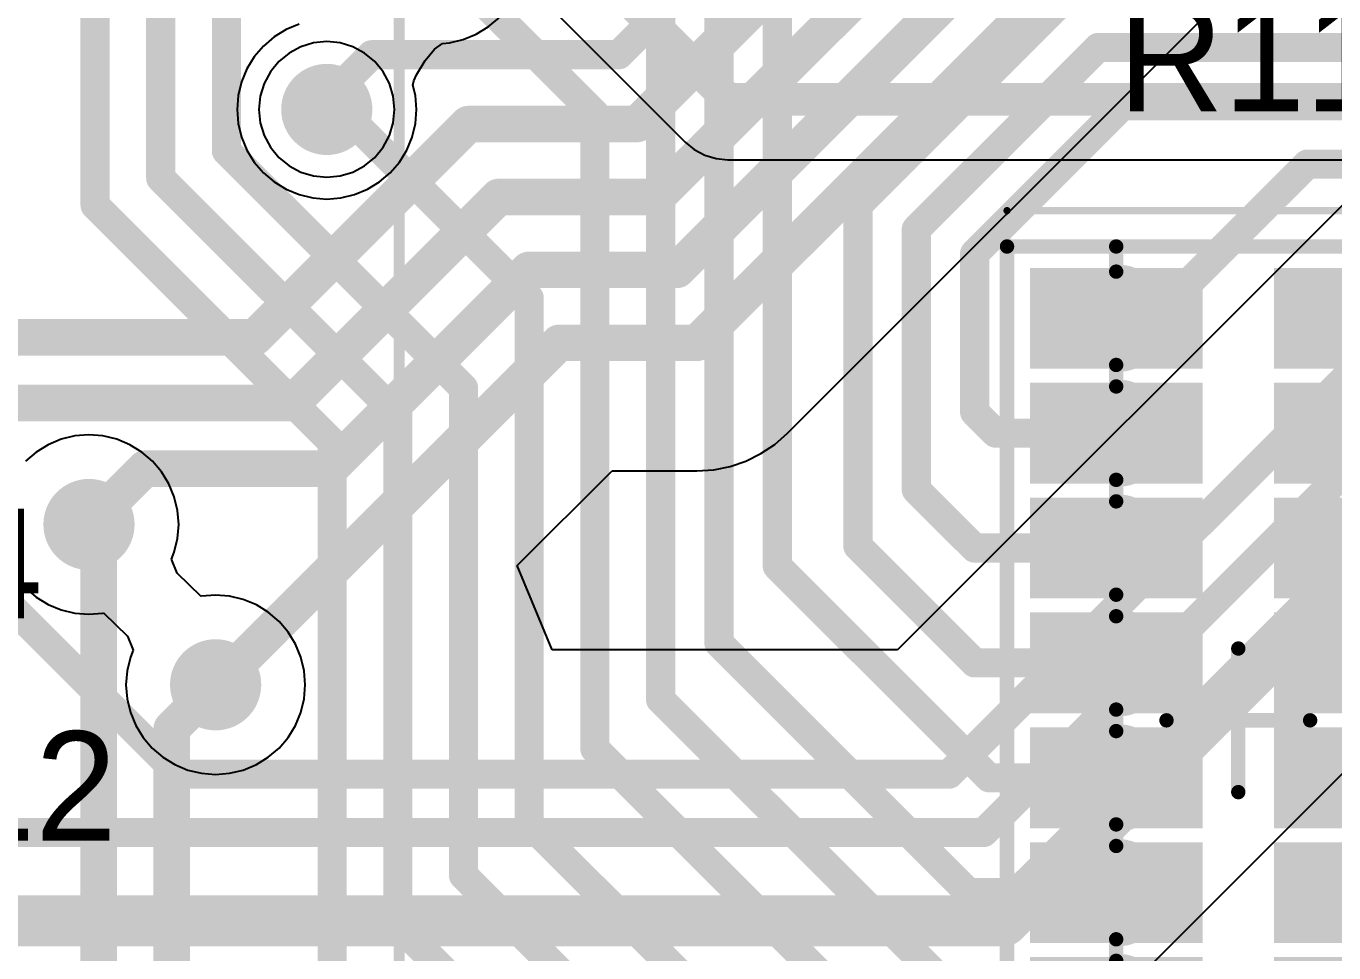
# Model space of a CAD drawing. Header units: millimetres. Extents: x 5.97 to 14.78, y 3.86 to 11.35.
# Drawn here: x 9.8978 to 10.2562, y 7.1512 to 7.4053 of the extents above; entities that cross this region are included whole.
import ezdxf

# ---------------------------------------------------------------- set-up
doc = ezdxf.new("R2010")
doc.units = ezdxf.units.MM
doc.header["$MEASUREMENT"] = 0
for name, color, linetype in [('BottomLayer', 5, 'Continuous'), ('Mechanical13', 56, 'Continuous'), ('Mechanical15', 56, 'Continuous'), ('Mechanical4', 56, 'Continuous'), ('MidLayer1', 16, 'Continuous'), ('MidLayer2', 76, 'Continuous'), ('MultiLayer', 9, 'Continuous'), ('TopLayer', 1, 'Continuous'), ('TopOverlay', 2, 'Continuous'), ('TopPaste', 8, 'Continuous'), ('TopSolder', 216, 'Continuous')]:
    doc.layers.add(name, color=color, linetype=linetype)

# ---------------------------------------------------------------- blocks, each defined once
blk = doc.blocks.new('0603R_8CV_155')
at = {"layer": 'Mechanical13', "const_width": 0.00394}
for points in [[(-0.03346, 0.12992), (-0.03346, 0.12303)], [(0.03346, 0.12992), (-0.03346, 0.12992)], [(0.03346, 0.12992), (0.03346, 0.12303)], [(-0.03346, 0.09744), (-0.03346, 0.09154)], [(0.03346, 0.09744), (0.03346, 0.09154)], [(-0.03346, 0.06594), (-0.03346, 0.06004)], [(0.03346, 0.06594), (0.03346, 0.06004)], [(-0.03346, 0.03445), (-0.03346, 0.02854)], [(0.03346, 0.03445), (0.03346, 0.02854)], [(-0.03346, 0.00295), (-0.03346, -0.00295)], [(0.03346, 0.00295), (0.03346, -0.00295)], [(-0.03346, -0.02854), (-0.03346, -0.03445)], [(0.03346, -0.02854), (0.03346, -0.03445)], [(-0.03346, -0.06004), (-0.03346, -0.06594)], [(0.03346, -0.06004), (0.03346, -0.06594)], [(-0.03346, -0.09154), (-0.03346, -0.09744)], [(0.03346, -0.09154), (0.03346, -0.09744)], [(-0.03346, -0.12303), (-0.03346, -0.12992)], [(0.03346, -0.12303), (0.03346, -0.12992)], [(0.03346, -0.12992), (-0.03346, -0.12992)]]:
    blk.add_lwpolyline(points, dxfattribs=at)
at = {"layer": 'Mechanical13', "const_width": 0.00197}
for points in [[(-0.03445, 0.12992, 1), (-0.03248, 0.12992, 1)], [(-0.03445, 0.12992, 1), (-0.03248, 0.12992, 1)], [(0.03248, 0.12992, 1), (0.03445, 0.12992, 1)], [(0.03248, 0.12992, 1), (0.03445, 0.12992, 1)], [(-0.03445, 0.12303, 1), (-0.03248, 0.12303, 1)], [(-0.03445, 0.12303, 1), (-0.03248, 0.12303, 1)], [(0.03248, 0.12303, 1), (0.03445, 0.12303, 1)], [(0.03248, 0.12303, 1), (0.03445, 0.12303, 1)], [(-0.03445, 0.09744, 1), (-0.03248, 0.09744, 1)], [(-0.03445, 0.09744, 1), (-0.03248, 0.09744, 1)], [(0.03248, 0.09744, 1), (0.03445, 0.09744, 1)], [(0.03248, 0.09744, 1), (0.03445, 0.09744, 1)], [(-0.03445, 0.09154, 1), (-0.03248, 0.09154, 1)], [(-0.03445, 0.09154, 1), (-0.03248, 0.09154, 1)], [(0.03248, 0.09154, 1), (0.03445, 0.09154, 1)], [(0.03248, 0.09154, 1), (0.03445, 0.09154, 1)], [(-0.03445, 0.06594, 1), (-0.03248, 0.06594, 1)], [(-0.03445, 0.06594, 1), (-0.03248, 0.06594, 1)], [(0.03248, 0.06594, 1), (0.03445, 0.06594, 1)], [(0.03248, 0.06594, 1), (0.03445, 0.06594, 1)], [(-0.03445, 0.06004, 1), (-0.03248, 0.06004, 1)], [(-0.03445, 0.06004, 1), (-0.03248, 0.06004, 1)], [(0.03248, 0.06004, 1), (0.03445, 0.06004, 1)], [(0.03248, 0.06004, 1), (0.03445, 0.06004, 1)], [(-0.03445, 0.03445, 1), (-0.03248, 0.03445, 1)], [(-0.03445, 0.03445, 1), (-0.03248, 0.03445, 1)], [(0.03248, 0.03445, 1), (0.03445, 0.03445, 1)], [(0.03248, 0.03445, 1), (0.03445, 0.03445, 1)], [(-0.03445, 0.02854, 1), (-0.03248, 0.02854, 1)], [(-0.03445, 0.02854, 1), (-0.03248, 0.02854, 1)], [(0.03248, 0.02854, 1), (0.03445, 0.02854, 1)], [(0.03248, 0.02854, 1), (0.03445, 0.02854, 1)], [(-0.03445, 0.00295, 1), (-0.03248, 0.00295, 1)], [(-0.03445, 0.00295, 1), (-0.03248, 0.00295, 1)], [(0.03248, 0.00295, 1), (0.03445, 0.00295, 1)], [(0.03248, 0.00295, 1), (0.03445, 0.00295, 1)], [(-0.03445, -0.00295, 1), (-0.03248, -0.00295, 1)], [(-0.03445, -0.00295, 1), (-0.03248, -0.00295, 1)], [(0.03248, -0.00295, 1), (0.03445, -0.00295, 1)], [(0.03248, -0.00295, 1), (0.03445, -0.00295, 1)], [(-0.03445, -0.02854, 1), (-0.03248, -0.02854, 1)], [(-0.03445, -0.02854, 1), (-0.03248, -0.02854, 1)], [(0.03248, -0.02854, 1), (0.03445, -0.02854, 1)], [(0.03248, -0.02854, 1), (0.03445, -0.02854, 1)], [(-0.03445, -0.03445, 1), (-0.03248, -0.03445, 1)], [(-0.03445, -0.03445, 1), (-0.03248, -0.03445, 1)], [(0.03248, -0.03445, 1), (0.03445, -0.03445, 1)], [(0.03248, -0.03445, 1), (0.03445, -0.03445, 1)], [(-0.03445, -0.06004, 1), (-0.03248, -0.06004, 1)], [(-0.03445, -0.06004, 1), (-0.03248, -0.06004, 1)], [(0.03248, -0.06004, 1), (0.03445, -0.06004, 1)], [(0.03248, -0.06004, 1), (0.03445, -0.06004, 1)], [(-0.03445, -0.06594, 1), (-0.03248, -0.06594, 1)], [(-0.03445, -0.06594, 1), (-0.03248, -0.06594, 1)], [(0.03248, -0.06594, 1), (0.03445, -0.06594, 1)], [(0.03248, -0.06594, 1), (0.03445, -0.06594, 1)], [(-0.03445, -0.09154, 1), (-0.03248, -0.09154, 1)], [(-0.03445, -0.09154, 1), (-0.03248, -0.09154, 1)], [(0.03248, -0.09154, 1), (0.03445, -0.09154, 1)], [(0.03248, -0.09154, 1), (0.03445, -0.09154, 1)], [(-0.03445, -0.09744, 1), (-0.03248, -0.09744, 1)], [(-0.03445, -0.09744, 1), (-0.03248, -0.09744, 1)], [(0.03248, -0.09744, 1), (0.03445, -0.09744, 1)], [(0.03248, -0.09744, 1), (0.03445, -0.09744, 1)], [(-0.03445, -0.12303, 1), (-0.03248, -0.12303, 1)], [(-0.03445, -0.12303, 1), (-0.03248, -0.12303, 1)], [(0.03248, -0.12303, 1), (0.03445, -0.12303, 1)], [(0.03248, -0.12303, 1), (0.03445, -0.12303, 1)], [(-0.03445, -0.12992, 1), (-0.03248, -0.12992, 1)], [(-0.03445, -0.12992, 1), (-0.03248, -0.12992, 1)], [(0.03248, -0.12992, 1), (0.03445, -0.12992, 1)], [(0.03248, -0.12992, 1), (0.03445, -0.12992, 1)]]:
    blk.add_lwpolyline(points, format="xyb", close=True, dxfattribs=at)
at = {"layer": 'Mechanical13', "const_width": 0.00394}
for points in [[(-0.03346, 0.12303, -1), (-0.03346, 0.09744)], [(0.03346, 0.09744, -1), (0.03346, 0.12303)], [(-0.03346, 0.09154, -1), (-0.03346, 0.06594)], [(0.03346, 0.06594, -1), (0.03346, 0.09154)], [(-0.03346, 0.06004, -1), (-0.03346, 0.03445)], [(0.03346, 0.03445, -1), (0.03346, 0.06004)], [(-0.03346, 0.02854, -1), (-0.03346, 0.00295)], [(0.03346, 0.00295, -1), (0.03346, 0.02854)], [(-0.03346, -0.00295, -1), (-0.03346, -0.02854)], [(0.03346, -0.02854, -1), (0.03346, -0.00295)], [(-0.03346, -0.03445, -1), (-0.03346, -0.06004)], [(0.03346, -0.06004, -1), (0.03346, -0.03445)], [(-0.03346, -0.06594, -1), (-0.03346, -0.09154)], [(0.03346, -0.09154, -1), (0.03346, -0.06594)], [(-0.03346, -0.09744, -1), (-0.03346, -0.12303)], [(0.03346, -0.12303, -1), (0.03346, -0.09744)]]:
    blk.add_lwpolyline(points, format="xyb", dxfattribs=at)
at = {"layer": 'Mechanical15'}
for points, const_width in [([(0.06339, 0.13976), (-0.06339, 0.13976)], 0.00197), ([(-0.06339, 0.13976), (-0.06339, -0.13976)], 0.00197), ([(0.06339, 0.13976), (0.06339, -0.13976)], 0.00197), ([(0, 0.01969), (0, -0.01969)], 0.00394), ([(0.01969, 0), (-0.01969, 0)], 0.00394), ([(0.06339, -0.13976), (-0.06339, -0.13976)], 0.00197)]:
    blk.add_lwpolyline(points, dxfattribs=dict(at, const_width=const_width))
for points, const_width in [([(-0.06388, 0.13976, 1), (-0.06289, 0.13976, 1)], 0.000984), ([(-0.06388, 0.13976, 1), (-0.06289, 0.13976, 1)], 0.000984), ([(0.06289, 0.13976, 1), (0.06388, 0.13976, 1)], 0.000984), ([(0.06289, 0.13976, 1), (0.06388, 0.13976, 1)], 0.000984), ([(-0.00098, 0.01969, 1), (0.00098, 0.01969, 1)], 0.00197), ([(-0.02067, 0, 1), (-0.0187, 0, 1)], 0.00197), ([(0.0187, 0, 1), (0.02067, 0, 1)], 0.00197), ([(-0.00098, -0.01969, 1), (0.00098, -0.01969, 1)], 0.00197), ([(-0.06388, -0.13976, 1), (-0.06289, -0.13976, 1)], 0.000984), ([(-0.06388, -0.13976, 1), (-0.06289, -0.13976, 1)], 0.000984), ([(0.06289, -0.13976, 1), (0.06388, -0.13976, 1)], 0.000984), ([(0.06289, -0.13976, 1), (0.06388, -0.13976, 1)], 0.000984)]:
    blk.add_lwpolyline(points, format="xyb", close=True, dxfattribs=dict(at, const_width=const_width))
at = {"layer": 'TopLayer'}
for points in [[(-0.0128, 0.09941), (-0.0128, 0.12106), (-0.05413, 0.09941), (-0.05413, 0.12106)], [(0.05413, 0.09941), (0.05413, 0.12106), (0.0128, 0.09941), (0.0128, 0.12106)], [(-0.0128, 0.06791), (-0.0128, 0.08957), (-0.05413, 0.06791), (-0.05413, 0.08957)], [(0.05413, 0.06791), (0.05413, 0.08957), (0.0128, 0.06791), (0.0128, 0.08957)], [(-0.0128, 0.03642), (-0.0128, 0.05807), (-0.05413, 0.03642), (-0.05413, 0.05807)], [(0.05413, 0.03642), (0.05413, 0.05807), (0.0128, 0.03642), (0.0128, 0.05807)], [(-0.0128, 0.00492), (-0.0128, 0.02657), (-0.05413, 0.00492), (-0.05413, 0.02657)], [(0.05413, 0.00492), (0.05413, 0.02657), (0.0128, 0.00492), (0.0128, 0.02657)], [(-0.0128, -0.02657), (-0.0128, -0.00492), (-0.05413, -0.02657), (-0.05413, -0.00492)], [(0.05413, -0.02657), (0.05413, -0.00492), (0.0128, -0.02657), (0.0128, -0.00492)], [(-0.0128, -0.05807), (-0.0128, -0.03642), (-0.05413, -0.05807), (-0.05413, -0.03642)], [(0.05413, -0.05807), (0.05413, -0.03642), (0.0128, -0.05807), (0.0128, -0.03642)], [(-0.0128, -0.08957), (-0.0128, -0.06791), (-0.05413, -0.08957), (-0.05413, -0.06791)], [(0.05413, -0.08957), (0.05413, -0.06791), (0.0128, -0.08957), (0.0128, -0.06791)], [(-0.0128, -0.12106), (-0.0128, -0.09941), (-0.05413, -0.12106), (-0.05413, -0.09941)], [(0.05413, -0.12106), (0.05413, -0.09941), (0.0128, -0.12106), (0.0128, -0.09941)]]:
    blk.add_solid(points, dxfattribs=at)
at = {"layer": 'TopOverlay', "const_width": 0.00394}
for points in [[(-0.06299, 0.12992), (-0.06299, -0.12992)], [(-0.03346, 0.12992), (-0.06299, 0.12992)], [(0.03346, 0.12992), (-0.03346, 0.12992)], [(0.06299, 0.12992), (0.03346, 0.12992)], [(0.06339, 0.12953), (0.06299, 0.12992)], [(0.06339, 0.12953), (0.06339, -0.12992)], [(-0.03346, -0.12992), (-0.06299, -0.12992)], [(0.03346, -0.12992), (-0.03346, -0.12992)], [(0.06339, -0.12992), (0.03346, -0.12992)]]:
    blk.add_lwpolyline(points, dxfattribs=at)
at = {"layer": 'TopOverlay', "const_width": 0.00197}
for points in [[(-0.06398, 0.12992, 1), (-0.06201, 0.12992, 1)], [(-0.06398, 0.12992, 1), (-0.06201, 0.12992, 1)], [(-0.03445, 0.12992, 1), (-0.03248, 0.12992, 1)], [(-0.03445, 0.12992, 1), (-0.03248, 0.12992, 1)], [(0.03248, 0.12992, 1), (0.03445, 0.12992, 1)], [(0.03248, 0.12992, 1), (0.03445, 0.12992, 1)], [(0.06201, 0.12992, 1), (0.06398, 0.12992, 1)], [(0.06201, 0.12992, 1), (0.06398, 0.12992, 1)], [(0.0624, 0.12953, 1), (0.06437, 0.12953, 1)], [(0.0624, 0.12953, 1), (0.06437, 0.12953, 1)], [(-0.06398, -0.12992, 1), (-0.06201, -0.12992, 1)], [(-0.06398, -0.12992, 1), (-0.06201, -0.12992, 1)], [(-0.03445, -0.12992, 1), (-0.03248, -0.12992, 1)], [(-0.03445, -0.12992, 1), (-0.03248, -0.12992, 1)], [(0.03248, -0.12992, 1), (0.03445, -0.12992, 1)], [(0.03248, -0.12992, 1), (0.03445, -0.12992, 1)], [(0.0624, -0.12992, 1), (0.06437, -0.12992, 1)], [(0.0624, -0.12992, 1), (0.06437, -0.12992, 1)]]:
    blk.add_lwpolyline(points, format="xyb", close=True, dxfattribs=at)
at = {"layer": 'TopPaste'}
for points in [[(-0.0098, 0.09641), (-0.0098, 0.12406), (-0.05713, 0.09641), (-0.05713, 0.12406)], [(0.05713, 0.09641), (0.05713, 0.12406), (0.0098, 0.09641), (0.0098, 0.12406)], [(-0.0098, 0.06491), (-0.0098, 0.09257), (-0.05713, 0.06491), (-0.05713, 0.09257)], [(0.05713, 0.06491), (0.05713, 0.09257), (0.0098, 0.06491), (0.0098, 0.09257)], [(-0.0098, 0.03342), (-0.0098, 0.06107), (-0.05713, 0.03342), (-0.05713, 0.06107)], [(0.05713, 0.03342), (0.05713, 0.06107), (0.0098, 0.03342), (0.0098, 0.06107)], [(-0.0098, 0.00192), (-0.0098, 0.02957), (-0.05713, 0.00192), (-0.05713, 0.02957)], [(0.05713, 0.00192), (0.05713, 0.02957), (0.0098, 0.00192), (0.0098, 0.02957)], [(-0.0098, -0.02957), (-0.0098, -0.00192), (-0.05713, -0.02957), (-0.05713, -0.00192)], [(0.05713, -0.02957), (0.05713, -0.00192), (0.0098, -0.02957), (0.0098, -0.00192)], [(-0.0098, -0.06107), (-0.0098, -0.03342), (-0.05713, -0.06107), (-0.05713, -0.03342)], [(0.05713, -0.06107), (0.05713, -0.03342), (0.0098, -0.06107), (0.0098, -0.03342)], [(-0.0098, -0.09257), (-0.0098, -0.06491), (-0.05713, -0.09257), (-0.05713, -0.06491)], [(0.05713, -0.09257), (0.05713, -0.06491), (0.0098, -0.09257), (0.0098, -0.06491)], [(-0.0098, -0.12406), (-0.0098, -0.09641), (-0.05713, -0.12406), (-0.05713, -0.09641)], [(0.05713, -0.12406), (0.05713, -0.09641), (0.0098, -0.12406), (0.0098, -0.09641)]]:
    blk.add_solid(points, dxfattribs=at)
at = {"layer": 'TopSolder'}
for points in [[(-0.0103, 0.09691), (-0.0103, 0.12356), (-0.05663, 0.09691), (-0.05663, 0.12356)], [(0.05663, 0.09691), (0.05663, 0.12356), (0.0103, 0.09691), (0.0103, 0.12356)], [(-0.0103, 0.06541), (-0.0103, 0.09207), (-0.05663, 0.06541), (-0.05663, 0.09207)], [(0.05663, 0.06541), (0.05663, 0.09207), (0.0103, 0.06541), (0.0103, 0.09207)], [(-0.0103, 0.03392), (-0.0103, 0.06057), (-0.05663, 0.03392), (-0.05663, 0.06057)], [(0.05663, 0.03392), (0.05663, 0.06057), (0.0103, 0.03392), (0.0103, 0.06057)], [(-0.0103, 0.00242), (-0.0103, 0.02907), (-0.05663, 0.00242), (-0.05663, 0.02907)], [(0.05663, 0.00242), (0.05663, 0.02907), (0.0103, 0.00242), (0.0103, 0.02907)], [(-0.0103, -0.02907), (-0.0103, -0.00242), (-0.05663, -0.02907), (-0.05663, -0.00242)], [(0.05663, -0.02907), (0.05663, -0.00242), (0.0103, -0.02907), (0.0103, -0.00242)], [(-0.0103, -0.06057), (-0.0103, -0.03392), (-0.05663, -0.06057), (-0.05663, -0.03392)], [(0.05663, -0.06057), (0.05663, -0.03392), (0.0103, -0.06057), (0.0103, -0.03392)], [(-0.0103, -0.09207), (-0.0103, -0.06541), (-0.05663, -0.09207), (-0.05663, -0.06541)], [(0.05663, -0.09207), (0.05663, -0.06541), (0.0103, -0.09207), (0.0103, -0.06541)], [(-0.0103, -0.12356), (-0.0103, -0.09691), (-0.05663, -0.12356), (-0.05663, -0.09691)], [(0.05663, -0.12356), (0.05663, -0.09691), (0.0103, -0.12356), (0.0103, -0.09691)]]:
    blk.add_solid(points, dxfattribs=at)

msp = doc.modelspace()

# ---------------------------------------------------------------- linework, layer by layer
at = {"layer": 'BottomLayer'}
for p, q in [((10.10644, 7.2937), (10.24309, 7.43035)), ((10.26277, 7.36045), (10.13664, 7.23432)), ((10.10299, 7.29067), (10.10644, 7.2937)), ((10.09918, 7.28812), (10.10299, 7.29067)), ((10.09506, 7.28609), (10.09918, 7.28812)), ((10.03234, 7.25742), (10.05835, 7.28342)), ((10.05835, 7.28342), (10.08164, 7.28342)), ((10.08164, 7.28342), (10.08622, 7.28372)), ((10.08622, 7.28372), (10.09072, 7.28462)), ((10.09072, 7.28462), (10.09506, 7.28609)), ((10.04191, 7.23432), (10.03234, 7.25742)), ((10.13664, 7.23432), (10.04191, 7.23432)), ((10.19187, 7.13378), (10.28202, 7.22393))]:
    msp.add_line(p, q, dxfattribs=at)
for points, const_width in [([(10.06023, 7.3975), (10.32045, 7.65772)], 0.008), ([(10.06527, 7.3785), (10.27839, 7.59161)], 0.01), ([(10.07073, 7.3585), (10.25723, 7.545)], 0.01), ([(10.07618, 7.3385), (10.23768, 7.5)], 0.01), ([(10.08164, 7.3185), (10.23125, 7.46811)], 0.01), ([(9.98017, 7.38517), (9.9925, 7.3975)], 0.008), ([(9.9925, 7.3975), (10.06023, 7.3975)], 0.008), ([(9.98017, 7.3825), (9.98017, 7.38517)], 0.008), ([(9.96046, 7.32), (10.01896, 7.3785)], 0.01), ([(10.01896, 7.3785), (10.06527, 7.3785)], 0.01), ([(9.97075, 7.302), (10.02725, 7.3585)], 0.01), ([(10.02725, 7.3585), (10.07073, 7.3585)], 0.01), ([(10.15075, 7.20025), (10.305, 7.3545)], 0.008), ([(9.98103, 7.284), (10.03553, 7.3385)], 0.01), ([(10.03553, 7.3385), (10.07618, 7.3385)], 0.01), ([(9.43187, 7.32), (9.96046, 7.32)], 0.01), ([(9.95007, 7.22475), (10.04382, 7.3185)], 0.01), ([(10.04382, 7.3185), (10.08164, 7.3185)], 0.01), ([(10.16021, 7.18425), (10.29785, 7.32189)], 0.008), ([(9.44215, 7.302), (9.97075, 7.302)], 0.01), ([(9.85481, 7.285), (9.93956, 7.20025)], 0.008), ([(9.915, 7.26869), (9.93031, 7.284)], 0.01), ([(9.93031, 7.284), (9.98103, 7.284)], 0.01), ([(10.16565, 7.16), (10.26666, 7.26101)], 0.014), ([(9.94971, 7.22475), (9.95007, 7.22475)], 0.01), ([(9.93956, 7.20025), (10.15075, 7.20025)], 0.008), ([(9.6814, 7.18425), (10.16021, 7.18425)], 0.008), ([(9.68125, 7.16), (10.16565, 7.16)], 0.014)]:
    msp.add_lwpolyline(points, dxfattribs=dict(at, const_width=const_width))
for points, const_width in [([(9.9905, 7.3975, 1), (9.9945, 7.3975, 1)], 0.004), ([(9.9905, 7.3975, 1), (9.9945, 7.3975, 1)], 0.004), ([(10.05823, 7.3975, 1), (10.06223, 7.3975, 1)], 0.004), ([(10.05823, 7.3975, 1), (10.06223, 7.3975, 1)], 0.004), ([(9.97392, 7.3825, 1), (9.98642, 7.3825, 1)], 0.0125), ([(9.97817, 7.38517, 1), (9.98217, 7.38517, 1)], 0.004), ([(9.97817, 7.38517, 1), (9.98217, 7.38517, 1)], 0.004), ([(9.97817, 7.3825, 1), (9.98217, 7.3825, 1)], 0.004), ([(10.01647, 7.3785, 1), (10.02146, 7.3785, 1)], 0.005), ([(10.01647, 7.3785, 1), (10.02146, 7.3785, 1)], 0.005), ([(10.06277, 7.3785, 1), (10.06777, 7.3785, 1)], 0.005), ([(10.06277, 7.3785, 1), (10.06777, 7.3785, 1)], 0.005), ([(10.02475, 7.3585, 1), (10.02975, 7.3585, 1)], 0.005), ([(10.02475, 7.3585, 1), (10.02975, 7.3585, 1)], 0.005), ([(10.06823, 7.3585, 1), (10.07323, 7.3585, 1)], 0.005), ([(10.06823, 7.3585, 1), (10.07323, 7.3585, 1)], 0.005), ([(10.03303, 7.3385, 1), (10.03803, 7.3385, 1)], 0.005), ([(10.03303, 7.3385, 1), (10.03803, 7.3385, 1)], 0.005), ([(10.07368, 7.3385, 1), (10.07868, 7.3385, 1)], 0.005), ([(10.07368, 7.3385, 1), (10.07868, 7.3385, 1)], 0.005), ([(9.95796, 7.32, 1), (9.96297, 7.32, 1)], 0.005), ([(9.95796, 7.32, 1), (9.96297, 7.32, 1)], 0.005), ([(10.04132, 7.3185, 1), (10.04632, 7.3185, 1)], 0.005), ([(10.04132, 7.3185, 1), (10.04632, 7.3185, 1)], 0.005), ([(10.07914, 7.3185, 1), (10.08414, 7.3185, 1)], 0.005), ([(10.07914, 7.3185, 1), (10.08414, 7.3185, 1)], 0.005), ([(9.96825, 7.302, 1), (9.97325, 7.302, 1)], 0.005), ([(9.96825, 7.302, 1), (9.97325, 7.302, 1)], 0.005), ([(9.92781, 7.284, 1), (9.93281, 7.284, 1)], 0.005), ([(9.92781, 7.284, 1), (9.93281, 7.284, 1)], 0.005), ([(9.97853, 7.284, 1), (9.98353, 7.284, 1)], 0.005), ([(9.97853, 7.284, 1), (9.98353, 7.284, 1)], 0.005), ([(9.90875, 7.26869, 1), (9.92125, 7.26869, 1)], 0.0125), ([(9.9125, 7.26869, 1), (9.9175, 7.26869, 1)], 0.005), ([(9.94346, 7.22475, 1), (9.95596, 7.22475, 1)], 0.0125), ([(9.94721, 7.22475, 1), (9.95221, 7.22475, 1)], 0.005), ([(9.94757, 7.22475, 1), (9.95257, 7.22475, 1)], 0.005), ([(9.94757, 7.22475, 1), (9.95257, 7.22475, 1)], 0.005), ([(9.93756, 7.20025, 1), (9.94156, 7.20025, 1)], 0.004), ([(9.93756, 7.20025, 1), (9.94156, 7.20025, 1)], 0.004), ([(10.14875, 7.20025, 1), (10.15275, 7.20025, 1)], 0.004), ([(10.14875, 7.20025, 1), (10.15275, 7.20025, 1)], 0.004), ([(10.15821, 7.18425, 1), (10.16221, 7.18425, 1)], 0.004), ([(10.15821, 7.18425, 1), (10.16221, 7.18425, 1)], 0.004), ([(10.16215, 7.16, 1), (10.16915, 7.16, 1)], 0.007), ([(10.16215, 7.16, 1), (10.16915, 7.16, 1)], 0.007)]:
    msp.add_lwpolyline(points, format="xyb", close=True, dxfattribs=dict(at, const_width=const_width))
at = {"layer": 'Mechanical4', "const_width": 0.003}
msp.add_lwpolyline([(10, 6.93), (10, 8.78)], dxfattribs=at)
at = {"layer": 'MidLayer1'}
for p, q in [((9.96985, 7.39796), (9.96703, 7.39564)), ((9.97306, 7.39967), (9.96985, 7.39796)), ((9.97655, 7.40073), (9.97306, 7.39967)), ((9.98017, 7.40109), (9.97655, 7.40073)), ((9.9838, 7.40073), (9.98017, 7.40109)), ((9.98729, 7.39967), (9.9838, 7.40073)), ((9.9905, 7.39796), (9.98729, 7.39967)), ((9.99332, 7.39564), (9.9905, 7.39796)), ((9.96703, 7.39564), (9.96472, 7.39283)), ((9.99563, 7.39283), (9.99332, 7.39564)), ((9.96472, 7.39283), (9.963, 7.38961)), ((9.99735, 7.38961), (9.99563, 7.39283)), ((9.963, 7.38961), (9.96194, 7.38613)), ((9.99841, 7.38613), (9.99735, 7.38961)), ((9.96194, 7.38613), (9.96158, 7.3825)), ((9.99876, 7.3825), (9.99841, 7.38613)), ((9.96158, 7.3825), (9.96194, 7.37887)), ((9.99841, 7.37887), (9.99876, 7.3825)), ((9.96194, 7.37887), (9.963, 7.37539)), ((9.99735, 7.37539), (9.99841, 7.37887)), ((9.963, 7.37539), (9.96472, 7.37217)), ((9.99563, 7.37217), (9.99735, 7.37539)), ((9.96472, 7.37217), (9.96703, 7.36936)), ((9.96703, 7.36936), (9.96985, 7.36704)), ((9.9905, 7.36704), (9.99332, 7.36936)), ((9.99332, 7.36936), (9.99563, 7.37217)), ((9.96985, 7.36704), (9.97306, 7.36533)), ((9.98729, 7.36533), (9.9905, 7.36704)), ((9.97306, 7.36533), (9.97655, 7.36427)), ((9.97655, 7.36427), (9.98017, 7.36391)), ((9.98017, 7.36391), (9.9838, 7.36427)), ((9.9838, 7.36427), (9.98729, 7.36533)), ((9.90384, 7.29058), (9.90055, 7.28857)), ((9.90741, 7.29206), (9.90384, 7.29058)), ((9.91116, 7.29296), (9.90741, 7.29206)), ((9.915, 7.29326), (9.91116, 7.29296)), ((9.91884, 7.29296), (9.915, 7.29326)), ((9.92259, 7.29206), (9.91884, 7.29296)), ((9.92616, 7.29058), (9.92259, 7.29206)), ((9.92945, 7.28857), (9.92616, 7.29058)), ((9.90055, 7.28857), (9.89762, 7.28606)), ((9.93238, 7.28606), (9.92945, 7.28857)), ((9.93488, 7.28313), (9.93238, 7.28606)), ((9.9369, 7.27984), (9.93488, 7.28313)), ((9.93837, 7.27628), (9.9369, 7.27984)), ((9.93927, 7.27253), (9.93837, 7.27628)), ((9.93958, 7.26869), (9.93927, 7.27253)), ((9.93927, 7.26484), (9.93958, 7.26869)), ((9.93837, 7.26109), (9.93927, 7.26484)), ((9.93759, 7.25921), (9.93837, 7.26109)), ((9.93918, 7.25533), (9.93759, 7.25921)), ((9.94574, 7.24899), (9.93918, 7.25533)), ((9.89762, 7.25131), (9.90055, 7.2488)), ((9.90055, 7.2488), (9.90384, 7.24679)), ((9.94586, 7.24902), (9.94574, 7.24899)), ((9.94971, 7.24933), (9.94586, 7.24902)), ((9.95355, 7.24902), (9.94971, 7.24933)), ((9.9573, 7.24812), (9.95355, 7.24902)), ((9.96087, 7.24665), (9.9573, 7.24812)), ((9.90384, 7.24679), (9.90741, 7.24531)), ((9.90741, 7.24531), (9.91116, 7.24441)), ((9.91116, 7.24441), (9.915, 7.24411)), ((9.915, 7.24411), (9.91884, 7.24441)), ((9.91884, 7.24441), (9.91897, 7.24444)), ((9.91897, 7.24444), (9.92553, 7.23811)), ((9.96415, 7.24463), (9.96087, 7.24665)), ((9.96709, 7.24213), (9.96415, 7.24463)), ((9.96959, 7.2392), (9.96709, 7.24213)), ((9.92553, 7.23811), (9.92712, 7.23423)), ((9.97161, 7.23591), (9.96959, 7.2392)), ((9.92712, 7.23423), (9.92634, 7.23235)), ((9.97308, 7.23235), (9.97161, 7.23591)), ((9.92634, 7.23235), (9.92544, 7.2286)), ((9.97398, 7.2286), (9.97308, 7.23235)), ((9.92544, 7.2286), (9.92513, 7.22475)), ((9.97428, 7.22475), (9.97398, 7.2286)), ((9.92513, 7.22475), (9.92544, 7.22091)), ((9.97398, 7.22091), (9.97428, 7.22475)), ((9.92544, 7.22091), (9.92634, 7.21716)), ((9.97308, 7.21716), (9.97398, 7.22091)), ((9.92634, 7.21716), (9.92781, 7.21359)), ((9.97161, 7.21359), (9.97308, 7.21716)), ((9.92781, 7.21359), (9.92983, 7.21031)), ((9.96959, 7.21031), (9.97161, 7.21359)), ((9.92983, 7.21031), (9.93233, 7.20737)), ((9.96709, 7.20737), (9.96959, 7.21031)), ((9.93233, 7.20737), (9.93526, 7.20487)), ((9.93526, 7.20487), (9.93855, 7.20285)), ((9.96087, 7.20285), (9.96415, 7.20487)), ((9.96415, 7.20487), (9.96709, 7.20737)), ((9.93855, 7.20285), (9.94211, 7.20138)), ((9.94211, 7.20138), (9.94586, 7.20048)), ((9.95355, 7.20048), (9.9573, 7.20138)), ((9.9573, 7.20138), (9.96087, 7.20285)), ((9.94586, 7.20048), (9.94971, 7.20017)), ((9.94971, 7.20017), (9.95355, 7.20048))]:
    msp.add_line(p, q, dxfattribs=at)
at = {"layer": 'MidLayer1', "const_width": 0.0125}
for points in [[(9.97392, 7.3825, 1), (9.98642, 7.3825, 1)], [(9.90875, 7.26869, 1), (9.92125, 7.26869, 1)], [(9.94346, 7.22475, 1), (9.95596, 7.22475, 1)]]:
    msp.add_lwpolyline(points, format="xyb", close=True, dxfattribs=at)
at = {"layer": 'MidLayer2'}
for p, q in [((10.04284, 7.40911), (10.0784, 7.37356)), ((9.97258, 7.40587), (9.96902, 7.4044)), ((10.02116, 7.4031), (10.02445, 7.40512)), ((10.02445, 7.40512), (10.02738, 7.40762)), ((9.96573, 7.40238), (9.9628, 7.39988)), ((9.96902, 7.4044), (9.96573, 7.40238)), ((10.01384, 7.40073), (10.01759, 7.40163)), ((10.01759, 7.40163), (10.02116, 7.4031)), ((9.9628, 7.39988), (9.96029, 7.39695)), ((10.00717, 7.39589), (10.00973, 7.39904)), ((10.00973, 7.39904), (10.01191, 7.40057)), ((10.01191, 7.40057), (10.01384, 7.40073)), ((9.96029, 7.39695), (9.95828, 7.39366)), ((10.00472, 7.39197), (10.00717, 7.39589)), ((9.95828, 7.39366), (9.9568, 7.39009)), ((10.00404, 7.39038), (10.00472, 7.39197)), ((9.9568, 7.39009), (9.9559, 7.38634)), ((10.00378, 7.38913), (10.00404, 7.39038)), ((10.00445, 7.38634), (10.00378, 7.38913)), ((9.9559, 7.38634), (9.9556, 7.3825)), ((10.00475, 7.3825), (10.00445, 7.38634)), ((9.9556, 7.3825), (9.9559, 7.37866)), ((10.00445, 7.37866), (10.00475, 7.3825)), ((9.9559, 7.37866), (9.9568, 7.37491)), ((10.00355, 7.37491), (10.00445, 7.37866)), ((9.9568, 7.37491), (9.95828, 7.37134)), ((10.00207, 7.37134), (10.00355, 7.37491)), ((10.0784, 7.37356), (10.08091, 7.3715)), ((9.95828, 7.37134), (9.96029, 7.36805)), ((10.00006, 7.36805), (10.00207, 7.37134)), ((10.08091, 7.3715), (10.08377, 7.36997)), ((10.08377, 7.36997), (10.08688, 7.36902)), ((10.08688, 7.36902), (10.09012, 7.3687)), ((9.96029, 7.36805), (9.9628, 7.36512)), ((9.99755, 7.36512), (10.00006, 7.36805)), ((10.09012, 7.3687), (10.27117, 7.3687)), ((9.9628, 7.36512), (9.96573, 7.36262)), ((9.96573, 7.36262), (9.96902, 7.3606)), ((9.99133, 7.3606), (9.99462, 7.36262)), ((9.99462, 7.36262), (9.99755, 7.36512)), ((9.96902, 7.3606), (9.97258, 7.35913)), ((9.97258, 7.35913), (9.97633, 7.35823)), ((9.97633, 7.35823), (9.98017, 7.35792)), ((9.98017, 7.35792), (9.98402, 7.35823)), ((9.98402, 7.35823), (9.98777, 7.35913)), ((9.98777, 7.35913), (9.99133, 7.3606)), ((9.90384, 7.29058), (9.90055, 7.28857)), ((9.90741, 7.29206), (9.90384, 7.29058)), ((9.91116, 7.29296), (9.90741, 7.29206)), ((9.915, 7.29326), (9.91116, 7.29296)), ((9.91884, 7.29296), (9.915, 7.29326)), ((9.92259, 7.29206), (9.91884, 7.29296)), ((9.92616, 7.29058), (9.92259, 7.29206)), ((9.92945, 7.28857), (9.92616, 7.29058)), ((9.90055, 7.28857), (9.89762, 7.28606)), ((9.93238, 7.28606), (9.92945, 7.28857)), ((9.93488, 7.28313), (9.93238, 7.28606)), ((9.9369, 7.27984), (9.93488, 7.28313)), ((9.93837, 7.27628), (9.9369, 7.27984)), ((9.93927, 7.27253), (9.93837, 7.27628)), ((9.93958, 7.26869), (9.93927, 7.27253)), ((9.93927, 7.26484), (9.93958, 7.26869)), ((9.93837, 7.26109), (9.93927, 7.26484)), ((9.93759, 7.25921), (9.93837, 7.26109)), ((9.93918, 7.25533), (9.93759, 7.25921)), ((9.94574, 7.24899), (9.93918, 7.25533)), ((9.89762, 7.25131), (9.90055, 7.2488)), ((9.90055, 7.2488), (9.90384, 7.24679)), ((9.94586, 7.24902), (9.94574, 7.24899)), ((9.94971, 7.24933), (9.94586, 7.24902)), ((9.95355, 7.24902), (9.94971, 7.24933)), ((9.9573, 7.24812), (9.95355, 7.24902)), ((9.96087, 7.24665), (9.9573, 7.24812)), ((9.90384, 7.24679), (9.90741, 7.24531)), ((9.90741, 7.24531), (9.91116, 7.24441)), ((9.91116, 7.24441), (9.915, 7.24411)), ((9.915, 7.24411), (9.91884, 7.24441)), ((9.91884, 7.24441), (9.91897, 7.24444)), ((9.91897, 7.24444), (9.92553, 7.23811)), ((9.96415, 7.24463), (9.96087, 7.24665)), ((9.96709, 7.24213), (9.96415, 7.24463)), ((9.96959, 7.2392), (9.96709, 7.24213)), ((9.92553, 7.23811), (9.92712, 7.23423)), ((9.97161, 7.23591), (9.96959, 7.2392)), ((9.92712, 7.23423), (9.92634, 7.23235)), ((9.97308, 7.23235), (9.97161, 7.23591)), ((9.92634, 7.23235), (9.92544, 7.2286)), ((9.97398, 7.2286), (9.97308, 7.23235)), ((9.92544, 7.2286), (9.92513, 7.22475)), ((9.97428, 7.22475), (9.97398, 7.2286)), ((9.92513, 7.22475), (9.92544, 7.22091)), ((9.97398, 7.22091), (9.97428, 7.22475)), ((9.92544, 7.22091), (9.92634, 7.21716)), ((9.97308, 7.21716), (9.97398, 7.22091)), ((9.92634, 7.21716), (9.92781, 7.21359)), ((9.97161, 7.21359), (9.97308, 7.21716)), ((9.92781, 7.21359), (9.92983, 7.21031)), ((9.96959, 7.21031), (9.97161, 7.21359)), ((9.92983, 7.21031), (9.93233, 7.20737)), ((9.96709, 7.20737), (9.96959, 7.21031)), ((9.93233, 7.20737), (9.93526, 7.20487)), ((9.93526, 7.20487), (9.93855, 7.20285)), ((9.96087, 7.20285), (9.96415, 7.20487)), ((9.96415, 7.20487), (9.96709, 7.20737)), ((9.93855, 7.20285), (9.94211, 7.20138)), ((9.94211, 7.20138), (9.94586, 7.20048)), ((9.95355, 7.20048), (9.9573, 7.20138)), ((9.9573, 7.20138), (9.96087, 7.20285)), ((9.94586, 7.20048), (9.94971, 7.20017)), ((9.94971, 7.20017), (9.95355, 7.20048))]:
    msp.add_line(p, q, dxfattribs=at)
at = {"layer": 'MidLayer2', "const_width": 0.009}
for points in [[(9.85984, 7.61556), (10.09012, 7.38528)], [(10.09012, 7.38528), (11.13596, 7.38528)]]:
    msp.add_lwpolyline(points, dxfattribs=at)
at = {"layer": 'MidLayer2'}
for points, const_width in [([(9.97392, 7.3825, 1), (9.98642, 7.3825, 1)], 0.0125), ([(10.08787, 7.38528, 1), (10.09237, 7.38528, 1)], 0.0045), ([(10.08787, 7.38528, 1), (10.09237, 7.38528, 1)], 0.0045), ([(9.90875, 7.26869, 1), (9.92125, 7.26869, 1)], 0.0125), ([(9.94346, 7.22475, 1), (9.95596, 7.22475, 1)], 0.0125)]:
    msp.add_lwpolyline(points, format="xyb", close=True, dxfattribs=dict(at, const_width=const_width))
at = {"layer": 'MultiLayer', "const_width": 0.0125}
for points in [[(9.97392, 7.3825, 1), (9.98642, 7.3825, 1)], [(9.90875, 7.26869, 1), (9.92125, 7.26869, 1)], [(9.94346, 7.22475, 1), (9.95596, 7.22475, 1)]]:
    msp.add_lwpolyline(points, format="xyb", close=True, dxfattribs=at)
at = {"layer": 'TopLayer'}
for points, const_width in [([(10.10366, 7.2573), (10.10366, 7.54634)], 0.008), ([(9.91667, 7.3562), (9.91667, 7.53148)], 0.008), ([(9.93467, 7.36365), (9.93467, 7.52402)], 0.008), ([(9.95267, 7.37111), (9.95267, 7.51657)], 0.008), ([(10.08766, 7.23619), (10.08766, 7.46734)], 0.008), ([(10.07166, 7.22069), (10.07166, 7.44334)], 0.008), ([(10.01, 7.425), (10.05366, 7.38134)], 0.008), ([(10.12575, 7.35626), (10.18499, 7.4155)], 0.008), ([(10.14175, 7.34963), (10.19162, 7.3995)], 0.008), ([(10.19162, 7.3995), (10.26345, 7.3995)], 0.008), ([(10.15775, 7.343), (10.19824, 7.3835)], 0.008), ([(10.19824, 7.3835), (10.27007, 7.3835)], 0.008), ([(9.98017, 7.3825), (9.98396, 7.3825)], 0.008), ([(9.98396, 7.3825), (10.03566, 7.33079)], 0.008), ([(10.05366, 7.2072), (10.05366, 7.38134)], 0.008), ([(9.95267, 7.37111), (10.01766, 7.30612)], 0.008), ([(10.20667, 7.32524), (10.24893, 7.3675)], 0.008), ([(10.24893, 7.3675), (10.2767, 7.3675)], 0.008), ([(9.93467, 7.36365), (9.99966, 7.29867)], 0.008), ([(9.91667, 7.3562), (9.98166, 7.29121)], 0.008), ([(10.12575, 7.26275), (10.12575, 7.35626)], 0.008), ([(10.14175, 7.27824), (10.14175, 7.34963)], 0.008), ([(10.15775, 7.29952), (10.15775, 7.343)], 0.008), ([(10.03566, 7.1867), (10.03566, 7.33079)], 0.008), ([(10.19654, 7.32524), (10.20667, 7.32524)], 0.008), ([(10.01766, 7.17249), (10.01766, 7.30612)], 0.008), ([(9.99966, 7.15899), (9.99966, 7.29867)], 0.008), ([(10.15775, 7.29952), (10.16352, 7.29374)], 0.008), ([(10.16352, 7.29374), (10.19654, 7.29374)], 0.008), ([(9.98166, 7.14549), (9.98166, 7.29121)], 0.008), ([(10.14175, 7.27824), (10.15775, 7.26224)], 0.008), ([(9.915, 7.26869), (9.91767, 7.26601)], 0.01), ([(9.91767, 7.09658), (9.91767, 7.26601)], 0.01), ([(10.12575, 7.26275), (10.15775, 7.23075)], 0.008), ([(10.15775, 7.26224), (10.19654, 7.26224)], 0.008), ([(10.10366, 7.2573), (10.16171, 7.19925)], 0.008), ([(10.08766, 7.23619), (10.15609, 7.16776)], 0.008), ([(10.15775, 7.23075), (10.19654, 7.23075)], 0.008), ([(9.93767, 7.21272), (9.94971, 7.22475)], 0.01), ([(10.07166, 7.22069), (10.15609, 7.13626)], 0.008), ([(9.93767, 7.09112), (9.93767, 7.21272)], 0.01), ([(10.05366, 7.2072), (10.15609, 7.10476)], 0.008), ([(10.16171, 7.19925), (10.19654, 7.19925)], 0.008), ([(10.03566, 7.1867), (10.18212, 7.04024)], 0.008), ([(10.01766, 7.17249), (10.18141, 7.00874)], 0.008), ([(10.15609, 7.16776), (10.19654, 7.16776)], 0.008), ([(9.99966, 7.15899), (10.18141, 6.97724)], 0.008)]:
    msp.add_lwpolyline(points, dxfattribs=dict(at, const_width=const_width))
for points, const_width in [([(10.18962, 7.3995, 1), (10.19362, 7.3995, 1)], 0.004), ([(10.18962, 7.3995, 1), (10.19362, 7.3995, 1)], 0.004), ([(9.97392, 7.3825, 1), (9.98642, 7.3825, 1)], 0.0125), ([(10.19624, 7.3835, 1), (10.20024, 7.3835, 1)], 0.004), ([(10.19624, 7.3835, 1), (10.20024, 7.3835, 1)], 0.004), ([(9.97817, 7.3825, 1), (9.98217, 7.3825, 1)], 0.004), ([(9.98196, 7.3825, 1), (9.98596, 7.3825, 1)], 0.004), ([(9.98196, 7.3825, 1), (9.98596, 7.3825, 1)], 0.004), ([(10.05166, 7.38134, 1), (10.05566, 7.38134, 1)], 0.004), ([(10.05166, 7.38134, 1), (10.05566, 7.38134, 1)], 0.004), ([(9.95067, 7.37111, 1), (9.95467, 7.37111, 1)], 0.004), ([(9.95067, 7.37111, 1), (9.95467, 7.37111, 1)], 0.004), ([(10.24693, 7.3675, 1), (10.25093, 7.3675, 1)], 0.004), ([(10.24693, 7.3675, 1), (10.25093, 7.3675, 1)], 0.004), ([(9.93267, 7.36365, 1), (9.93667, 7.36365, 1)], 0.004), ([(9.93267, 7.36365, 1), (9.93667, 7.36365, 1)], 0.004), ([(9.91467, 7.3562, 1), (9.91867, 7.3562, 1)], 0.004), ([(9.91467, 7.3562, 1), (9.91867, 7.3562, 1)], 0.004), ([(10.12375, 7.35626, 1), (10.12775, 7.35626, 1)], 0.004), ([(10.12375, 7.35626, 1), (10.12775, 7.35626, 1)], 0.004), ([(10.13975, 7.34963, 1), (10.14375, 7.34963, 1)], 0.004), ([(10.13975, 7.34963, 1), (10.14375, 7.34963, 1)], 0.004), ([(10.15575, 7.343, 1), (10.15975, 7.343, 1)], 0.004), ([(10.15575, 7.343, 1), (10.15975, 7.343, 1)], 0.004), ([(10.03366, 7.33079, 1), (10.03766, 7.33079, 1)], 0.004), ([(10.03366, 7.33079, 1), (10.03766, 7.33079, 1)], 0.004), ([(10.19454, 7.32524, 1), (10.19854, 7.32524, 1)], 0.004), ([(10.20467, 7.32524, 1), (10.20867, 7.32524, 1)], 0.004), ([(10.20467, 7.32524, 1), (10.20867, 7.32524, 1)], 0.004), ([(10.01566, 7.30612, 1), (10.01966, 7.30612, 1)], 0.004), ([(10.01566, 7.30612, 1), (10.01966, 7.30612, 1)], 0.004), ([(9.99766, 7.29867, 1), (10.00166, 7.29867, 1)], 0.004), ([(9.99766, 7.29867, 1), (10.00166, 7.29867, 1)], 0.004), ([(10.15575, 7.29952, 1), (10.15975, 7.29952, 1)], 0.004), ([(10.15575, 7.29952, 1), (10.15975, 7.29952, 1)], 0.004), ([(10.16152, 7.29374, 1), (10.16553, 7.29374, 1)], 0.004), ([(10.16152, 7.29374, 1), (10.16553, 7.29374, 1)], 0.004), ([(10.19454, 7.29374, 1), (10.19854, 7.29374, 1)], 0.004), ([(9.97966, 7.29121, 1), (9.98366, 7.29121, 1)], 0.004), ([(9.97966, 7.29121, 1), (9.98366, 7.29121, 1)], 0.004), ([(9.90875, 7.26869, 1), (9.92125, 7.26869, 1)], 0.0125), ([(10.13975, 7.27824, 1), (10.14375, 7.27824, 1)], 0.004), ([(10.13975, 7.27824, 1), (10.14375, 7.27824, 1)], 0.004), ([(9.9125, 7.26869, 1), (9.9175, 7.26869, 1)], 0.005), ([(9.91517, 7.26601, 1), (9.92017, 7.26601, 1)], 0.005), ([(9.91517, 7.26601, 1), (9.92017, 7.26601, 1)], 0.005), ([(10.12375, 7.26275, 1), (10.12775, 7.26275, 1)], 0.004), ([(10.12375, 7.26275, 1), (10.12775, 7.26275, 1)], 0.004), ([(10.15575, 7.26224, 1), (10.15975, 7.26224, 1)], 0.004), ([(10.15575, 7.26224, 1), (10.15975, 7.26224, 1)], 0.004), ([(10.19454, 7.26224, 1), (10.19854, 7.26224, 1)], 0.004), ([(10.10166, 7.2573, 1), (10.10566, 7.2573, 1)], 0.004), ([(10.10166, 7.2573, 1), (10.10566, 7.2573, 1)], 0.004), ([(10.08566, 7.23619, 1), (10.08966, 7.23619, 1)], 0.004), ([(10.08566, 7.23619, 1), (10.08966, 7.23619, 1)], 0.004), ([(9.94346, 7.22475, 1), (9.95596, 7.22475, 1)], 0.0125), ([(10.15575, 7.23075, 1), (10.15975, 7.23075, 1)], 0.004), ([(10.15575, 7.23075, 1), (10.15975, 7.23075, 1)], 0.004), ([(10.19454, 7.23075, 1), (10.19854, 7.23075, 1)], 0.004), ([(9.94721, 7.22475, 1), (9.95221, 7.22475, 1)], 0.005), ([(10.06966, 7.22069, 1), (10.07366, 7.22069, 1)], 0.004), ([(10.06966, 7.22069, 1), (10.07366, 7.22069, 1)], 0.004), ([(9.93517, 7.21272, 1), (9.94017, 7.21272, 1)], 0.005), ([(9.93517, 7.21272, 1), (9.94017, 7.21272, 1)], 0.005), ([(10.05166, 7.2072, 1), (10.05566, 7.2072, 1)], 0.004), ([(10.05166, 7.2072, 1), (10.05566, 7.2072, 1)], 0.004), ([(10.15971, 7.19925, 1), (10.16371, 7.19925, 1)], 0.004), ([(10.15971, 7.19925, 1), (10.16371, 7.19925, 1)], 0.004), ([(10.19454, 7.19925, 1), (10.19854, 7.19925, 1)], 0.004), ([(10.03366, 7.1867, 1), (10.03766, 7.1867, 1)], 0.004), ([(10.03366, 7.1867, 1), (10.03766, 7.1867, 1)], 0.004), ([(10.01566, 7.17249, 1), (10.01966, 7.17249, 1)], 0.004), ([(10.01566, 7.17249, 1), (10.01966, 7.17249, 1)], 0.004), ([(10.15409, 7.16776, 1), (10.15809, 7.16776, 1)], 0.004), ([(10.15409, 7.16776, 1), (10.15809, 7.16776, 1)], 0.004), ([(10.19454, 7.16776, 1), (10.19854, 7.16776, 1)], 0.004), ([(9.99766, 7.15899, 1), (10.00166, 7.15899, 1)], 0.004), ([(9.99766, 7.15899, 1), (10.00166, 7.15899, 1)], 0.004)]:
    msp.add_lwpolyline(points, format="xyb", close=True, dxfattribs=dict(at, const_width=const_width))

# ---------------------------------------------------------------- block references
at = {"rotation": 180}
msp.add_blockref('0603R_8CV_155', (10.23, 7.215), dxfattribs=at)

# ---------------------------------------------------------------- texts
at = {"layer": 'TopOverlay'}
for s, p in [('R11', (10.197, 7.382)), ('C4', (9.851, 7.243)), ('R12', (9.849, 7.182))]:
    msp.add_text(s, height=0.03, dxfattribs=at).set_placement(p)

doc.saveas('drawing.dxf')
